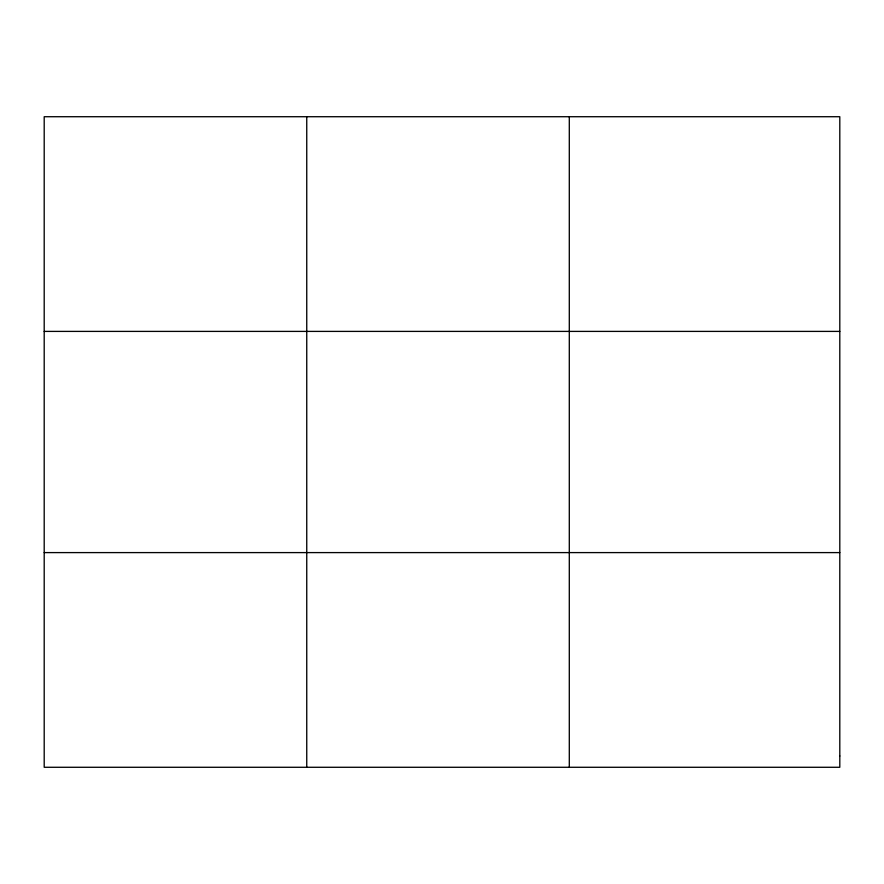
<?xml version="1.0" encoding="UTF-8"?>
<svg xmlns="http://www.w3.org/2000/svg" width="884" height="884" viewBox="0 0 884 884"><rect width="100%" height="100%" fill="white"/><g stroke="black" fill="none" stroke-linecap="round" stroke-linejoin="round"><path stroke-width="1.33" d="M306.748 767.279L306.748 116.721M569.296 767.279L569.296 116.721M44.2 331.401L839.8 331.401M44.2 552.599L839.8 552.599M839.8 755.986L839.8 767.279L44.2 767.279L44.2 116.721L839.8 116.721L839.8 755.986"/></g></svg>
